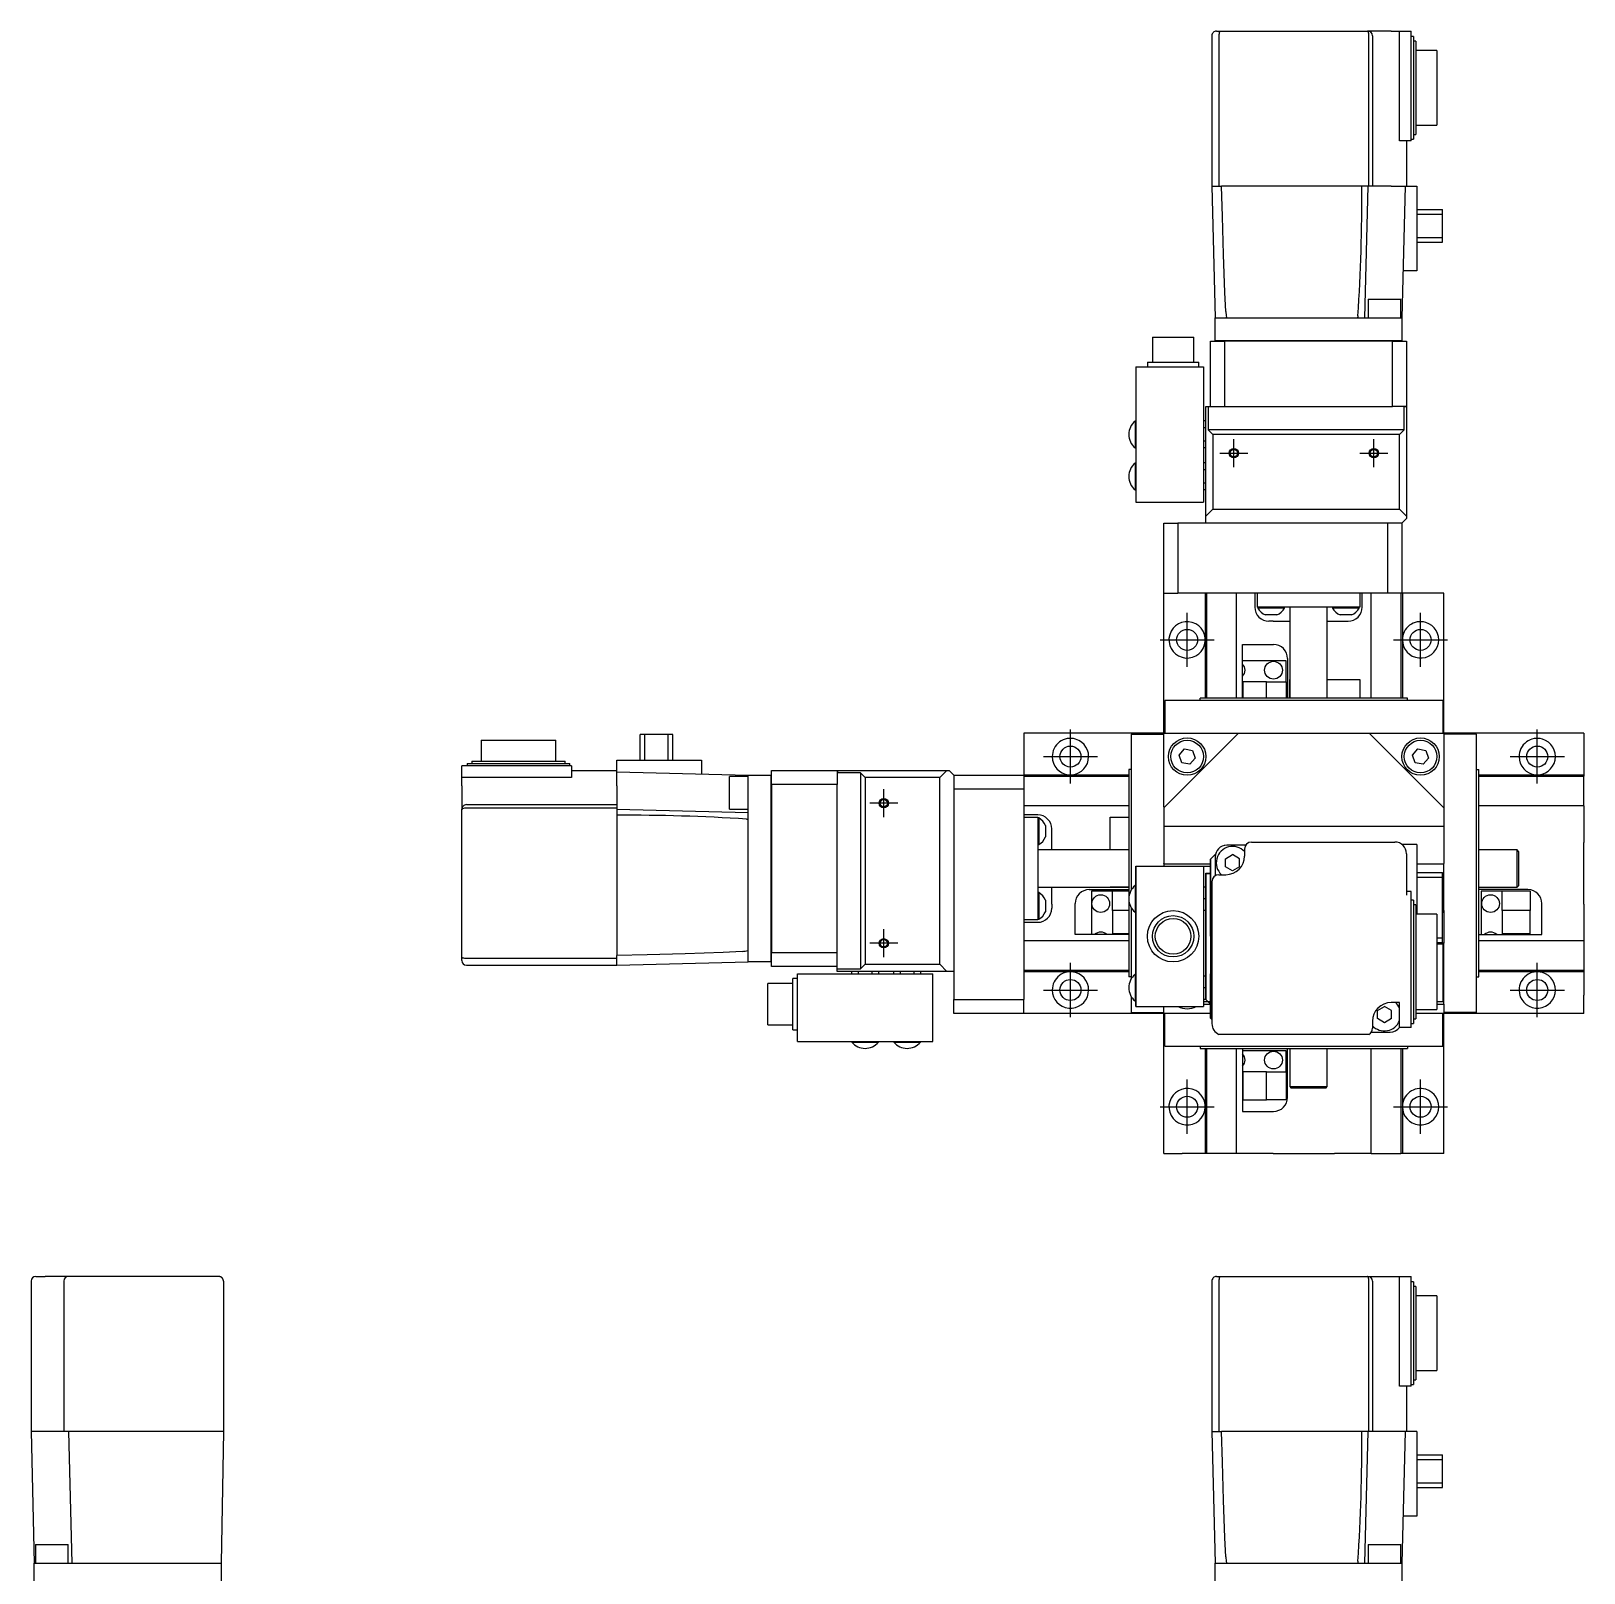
# Model space of a CAD drawing. Extents: x 0 to 1031, y -8 to 855.
# Drawn here: x 173.7 to 506.3, y 525.1 to 855.4 of the extents above; entities that cross this region are included whole.
import ezdxf

# ---------------------------------------------------------------- set-up
doc = ezdxf.new("R2010")
doc.units = 0
doc.header["$LTSCALE"] = 0.5
doc.linetypes.add('CENTER', pattern=[50.8, 31.75, -6.35, 6.35, -6.35])
for name, color, linetype in [('MSM_CENTER', 1, 'CENTER'), ('MSM_CONTINUOUS', 7, 'CONTINUOUS'), ('MSM_NARROW', 5, 'CONTINUOUS')]:
    doc.layers.add(name, color=color, linetype=linetype)

msp = doc.modelspace()

# ---------------------------------------------------------------- linework, layer by layer
at = {"layer": 'MSM_CENTER'}
for p, q in [((431.347967, 761.969823), (431.347967, 767.969823)), ((461.347967, 761.969823), (461.347967, 767.969823)), ((428.347967, 764.969823), (434.347967, 764.969823)), ((458.347967, 764.969823), (464.347967, 764.969823)), ((421.347965, 719.169821), (421.347965, 730.769821)), ((471.347965, 719.169821), (471.347965, 730.769821)), ((415.547965, 724.969821), (427.147965, 724.969821)), ((465.547965, 724.969821), (477.147965, 724.969821)), ((396.347972, 694.169819), (396.347972, 705.769819)), ((496.347972, 694.169814), (496.347972, 705.769814)), ((390.547972, 699.969819), (402.147972, 699.969819)), ((490.547972, 699.969814), (502.147972, 699.969814)), ((356.347971, 686.969821), (356.347971, 692.969821)), ((359.347971, 689.969821), (353.347971, 689.969821)), ((356.347971, 656.969821), (356.347971, 662.969821)), ((359.347971, 659.969821), (353.347971, 659.969821)), ((396.34797, 644.169819), (396.34797, 655.769819)), ((496.34797, 644.169814), (496.34797, 655.769814)), ((390.54797, 649.969819), (402.14797, 649.969819)), ((490.54797, 649.969814), (502.14797, 649.969814)), ((421.34796, 619.169821), (421.34796, 630.769821)), ((471.34796, 619.169821), (471.34796, 630.769821)), ((415.54796, 624.969821), (427.14796, 624.969821)), ((465.54796, 624.969821), (477.14796, 624.969821))]:
    msp.add_line(p, q, dxfattribs=at)
at = {"layer": 'MSM_CONTINUOUS'}
for p, q in [((427.647971, 855.369823), (428.399639, 855.369823)), ((428.265485, 855.206987), (428.308328, 855.301807)), ((428.308328, 855.301807), (428.389464, 855.369088)), ((428.389464, 855.369088), (428.399639, 855.369823)), ((428.399639, 855.369823), (459.947971, 855.369822)), ((459.947971, 855.369822), (460.047971, 855.369822)), ((460.038757, 855.349171), (459.947971, 855.369822)), ((460.12023, 855.277945), (460.038757, 855.349171)), ((465.047971, 855.369821), (460.047971, 855.369822)), ((460.176205, 855.179629), (460.12023, 855.277945)), ((465.047971, 855.369821), (469.347971, 855.369821)), ((466.847971, 853.721403), (466.847971, 855.369821)), ((469.347971, 853.721402), (469.347971, 855.369821)), ((426.647971, 854.369823), (426.647969, 822.169823)), ((428.168175, 854.369823), (428.168173, 822.169823)), ((460.296301, 822.169822), (460.296302, 854.369822)), ((461.047971, 854.369822), (461.047969, 822.169822)), ((466.84797, 841.457027), (466.847971, 853.721403)), ((469.34797, 841.457027), (469.347971, 853.721402)), ((469.847971, 854.221162), (469.347971, 854.221162)), ((469.847971, 854.221162), (469.847971, 850.100115)), ((470.347971, 853.221162), (469.847971, 853.221162)), ((470.347971, 853.221162), (470.347971, 849.924325)), ((469.847971, 850.100115), (469.84797, 840.748053)), ((470.347971, 849.924325), (470.34797, 840.572263)), ((474.847971, 851.221162), (470.347971, 851.221162)), ((474.847971, 849.572743), (474.84797, 840.220681)), ((474.847971, 851.221162), (474.847971, 849.572743)), ((466.84797, 831.869821), (466.84797, 841.457027)), ((469.34797, 831.869821), (469.34797, 841.457027)), ((469.84797, 840.748053), (469.84797, 832.232241)), ((470.34797, 840.572263), (470.34797, 833.232241)), ((474.84797, 840.220681), (474.84797, 835.23224)), ((470.34797, 835.232241), (474.84797, 835.23224)), ((469.34797, 831.869821), (466.84797, 831.869821)), ((468.34797, 831.869821), (468.347969, 822.169821)), ((469.34797, 832.232241), (469.84797, 832.232241)), ((469.84797, 833.232241), (470.34797, 833.232241)), ((426.647969, 822.169823), (427.347968, 793.969823)), ((426.647969, 822.169823), (428.734417, 822.169823)), ((458.764485, 822.169822), (428.734417, 822.169823)), ((428.894429, 815.620837), (428.734417, 822.169823)), ((461.047969, 822.169822), (458.764485, 822.169822)), ((460.047969, 822.169822), (459.347968, 793.969822)), ((465.047969, 822.169821), (461.047969, 822.169822)), ((465.047969, 822.169821), (470.547969, 822.169821)), ((468.047969, 822.169821), (467.347968, 793.969821)), ((470.547969, 822.169821), (470.547969, 804.019821)), ((429.116853, 807.488271), (428.894429, 815.620837)), ((470.547969, 817.169821), (476.047969, 817.169821)), ((470.547969, 816.169821), (476.047969, 816.169821)), ((476.047969, 810.169821), (476.047969, 817.169821)), ((470.547969, 811.169821), (476.047969, 811.169821)), ((470.547969, 810.169821), (476.047969, 810.169821)), ((429.400926, 799.358374), (429.116853, 807.488271)), ((470.547969, 804.019821), (467.597437, 804.019821)), ((429.629882, 795.296088), (429.400926, 799.358374)), ((460.111424, 797.969822), (467.111424, 797.969821)), ((460.111424, 797.969822), (460.111424, 793.969822)), ((467.111424, 793.969821), (467.111424, 797.969821)), ((427.347968, 793.969823), (429.847968, 793.969823)), ((427.347968, 789.069823), (427.347968, 793.969823)), ((429.847968, 793.969823), (429.790057, 794.064322)), ((429.847968, 793.969823), (457.847968, 793.969822)), ((457.867326, 793.98743), (457.847968, 793.969822)), ((457.847968, 793.969822), (464.847968, 793.969821)), ((457.897376, 794.084371), (457.867326, 793.98743)), ((457.923101, 794.234146), (457.897376, 794.084371)), ((457.940297, 794.368226), (457.923101, 794.234146)), ((464.847968, 793.969821), (467.347968, 793.969821)), ((467.347968, 793.969821), (467.347968, 789.069821)), ((413.922968, 789.769824), (422.772968, 789.769823)), ((413.922968, 789.769824), (413.922968, 784.469824)), ((422.772968, 784.469823), (422.772968, 789.769823)), ((426.347967, 774.969823), (426.347968, 788.969823)), ((426.347968, 788.969823), (429.347968, 788.969823)), ((427.347968, 789.069823), (429.847968, 789.069823)), ((427.347968, 789.069823), (427.447968, 788.969823)), ((429.347968, 788.969823), (429.347967, 774.969823)), ((465.347968, 788.969821), (429.347968, 788.969823)), ((429.847968, 789.069823), (464.847968, 789.069821)), ((464.847968, 789.069821), (467.347968, 789.069821)), ((465.347967, 774.969821), (465.347968, 788.969821)), ((465.347968, 788.969821), (468.347968, 788.969821)), ((467.247968, 788.969821), (467.347968, 789.069821)), ((468.347968, 788.969821), (468.347967, 774.969821)), ((410.347968, 783.469824), (410.347966, 754.469824)), ((410.347968, 783.469824), (424.847968, 783.469823)), ((412.847968, 784.469824), (423.847968, 784.469823)), ((412.847968, 784.469824), (412.847968, 783.469824)), ((423.847968, 783.469823), (423.847968, 784.469823)), ((424.847968, 783.469823), (424.847966, 754.469823)), ((410.188412, 771.819824), (410.188412, 766.119824)), ((410.347967, 771.819824), (410.188412, 771.819824)), ((425.347967, 771.856575), (424.847967, 771.856575)), ((425.347967, 761.413199), (425.347967, 774.969823)), ((425.347967, 774.969823), (429.347967, 774.969823)), ((425.847967, 774.969823), (425.847967, 769.969823)), ((429.347967, 774.969823), (465.347967, 774.969821)), ((468.347967, 774.969821), (465.347967, 774.969821)), ((467.847967, 774.869821), (467.706546, 774.969821)), ((467.847967, 769.969821), (467.847967, 774.869821)), ((468.347967, 774.869821), (467.847967, 774.869821)), ((468.247967, 774.969821), (468.347967, 774.869821)), ((468.347967, 774.869821), (468.347966, 751.469821)), ((425.347967, 770.413199), (424.847967, 770.413199)), ((425.847967, 769.969823), (426.847967, 768.969823)), ((467.847967, 769.969821), (425.847967, 769.969823)), ((426.847967, 768.969823), (426.847966, 752.969823)), ((466.847967, 768.969821), (426.847967, 768.969823)), ((466.847966, 752.969821), (466.847967, 768.969821)), ((466.847967, 768.969821), (467.847967, 769.969821)), ((410.188412, 766.119824), (410.347967, 766.119824)), ((425.347967, 767.526448), (424.847967, 767.526448)), ((425.347967, 766.083072), (424.847967, 766.083072)), ((410.188412, 762.819824), (410.188411, 757.119824)), ((410.347967, 762.819824), (410.188412, 762.819824)), ((425.347967, 762.856575), (424.847967, 762.856575)), ((425.347966, 758.526448), (424.847966, 758.526448)), ((425.347967, 761.413199), (424.847967, 761.413199)), ((425.347966, 758.526448), (425.347967, 761.413199)), ((425.347966, 749.969823), (425.347966, 758.526448)), ((410.188411, 757.119824), (410.347966, 757.119824)), ((425.347966, 757.083072), (424.847966, 757.083072)), ((410.347966, 754.469824), (424.847966, 754.469823)), ((425.347966, 751.469823), (426.847966, 752.969823)), ((426.847966, 752.969823), (466.847966, 752.969821)), ((466.847966, 752.969821), (468.347966, 751.469821)), ((416.347965, 734.969824), (416.347966, 749.969824)), ((416.347966, 749.969824), (419.347966, 749.969824)), ((419.347966, 749.969824), (419.347965, 734.969824)), ((425.347966, 749.969823), (419.347966, 749.969824)), ((467.347966, 749.969821), (425.347966, 749.969823)), ((464.347965, 734.969821), (464.347966, 749.969821)), ((467.347966, 749.969821), (467.347965, 734.969821)), ((467.347966, 749.969821), (468.347966, 750.969821)), ((468.347966, 751.469821), (468.347966, 750.969821)), ((416.347964, 704.969818), (416.347965, 734.969824)), ((416.347965, 734.969824), (419.347965, 734.969824)), ((464.347965, 734.969821), (419.347965, 734.969824)), ((425.247964, 712.469823), (425.247965, 734.969823)), ((425.547964, 712.469823), (425.547965, 734.969823)), ((431.900862, 712.469823), (431.900863, 734.969823)), ((435.847965, 734.969823), (435.847965, 731.969823)), ((436.347965, 734.969823), (436.347965, 731.969823)), ((458.347965, 731.969822), (436.347965, 731.969823)), ((436.497965, 731.969823), (436.497965, 731.769823)), ((442.197965, 731.769822), (442.197965, 731.969822)), ((443.347965, 731.969822), (443.347964, 712.469822)), ((451.347964, 712.469822), (451.347965, 731.969822)), ((452.497965, 731.969822), (452.497965, 731.769822)), ((458.197965, 731.769822), (458.197965, 731.969822)), ((458.347965, 734.969822), (458.347965, 731.969822)), ((458.847965, 731.969822), (458.847965, 734.969822)), ((460.795066, 712.469822), (460.795067, 734.969822)), ((476.347965, 734.969821), (464.347965, 734.969821)), ((467.147965, 734.969821), (467.147964, 712.469821)), ((467.447965, 734.969821), (467.447964, 712.469821)), ((476.347964, 704.969815), (476.347965, 734.969821)), ((442.197965, 731.769822), (436.497965, 731.769823)), ((440.568643, 730.319823), (438.127287, 730.319823)), ((439.756693, 728.969823), (438.847965, 728.969823)), ((439.756693, 728.969823), (443.347965, 728.969822)), ((451.347965, 728.969822), (455.847965, 728.969822)), ((458.197965, 731.769822), (452.497965, 731.769822)), ((456.568643, 730.319822), (454.127287, 730.319822)), ((433.223315, 723.969823), (439.847965, 723.969823)), ((433.223315, 712.469823), (433.223315, 723.969823)), ((442.547965, 720.469822), (433.223315, 720.469823)), ((442.547964, 715.969822), (442.547965, 720.469822)), ((442.847965, 720.969822), (442.847964, 712.469822)), ((438.347964, 715.969823), (433.223315, 715.969823)), ((433.347964, 712.469823), (433.347964, 715.969823)), ((438.347964, 712.469823), (438.347964, 715.969823)), ((438.347964, 715.969823), (442.547964, 715.969822)), ((442.547964, 715.969822), (442.547964, 712.469822)), ((443.347964, 712.469822), (443.347964, 716.469822)), ((451.347964, 716.469822), (458.347964, 716.469822)), ((458.347964, 716.469822), (458.347964, 712.469822)), ((476.147964, 711.969821), (416.547964, 711.969824)), ((416.547964, 711.969824), (416.547964, 704.969824)), ((468.547964, 712.469821), (424.147964, 712.469823)), ((424.147964, 711.969823), (424.147964, 712.469823)), ((468.547964, 711.969821), (468.547964, 712.469821)), ((476.147964, 711.969821), (476.147964, 704.969821)), ((270.096631, 703.469825), (283.417548, 703.469825)), ((270.096631, 703.469825), (270.096631, 698.969825)), ((283.417548, 703.469825), (286.054408, 703.469824)), ((286.054408, 703.469824), (286.085553, 703.469824)), ((286.085552, 698.969824), (286.085553, 703.469824)), ((304.147972, 699.169824), (304.147972, 704.669824)), ((305.147972, 704.669824), (304.147972, 704.669824)), ((305.147972, 699.169824), (305.147972, 704.669824)), ((310.147972, 704.669823), (305.147972, 704.669824)), ((310.147972, 699.169823), (310.147972, 704.669823)), ((311.147972, 704.669823), (310.147972, 704.669823)), ((311.147972, 699.169823), (311.147972, 704.669823)), ((386.347972, 704.96982), (386.347972, 692.96982)), ((416.347972, 704.969818), (386.347972, 704.96982)), ((409.347972, 704.769819), (409.347971, 671.327248)), ((409.347972, 704.769819), (416.347972, 704.769818)), ((416.347963, 689.169824), (416.347964, 704.969824)), ((416.347963, 688.969824), (432.347964, 704.969823)), ((416.347964, 704.969824), (432.347964, 704.969823)), ((432.347964, 704.969823), (460.347964, 704.969822)), ((460.347964, 704.969822), (476.347963, 688.969821)), ((460.347964, 704.969822), (476.347964, 704.969821)), ((476.347964, 704.969821), (476.347963, 689.069821)), ((506.347972, 704.969814), (476.347964, 704.969815)), ((483.347972, 704.769815), (476.347972, 704.769815)), ((483.347969, 645.169815), (483.347972, 704.769815)), ((506.347972, 704.969814), (506.347972, 695.769814)), ((268.096631, 698.969825), (280.74553, 698.969825)), ((268.096631, 698.969825), (268.096631, 698.469825)), ((280.74553, 698.969825), (285.386403, 698.969824)), ((285.386403, 698.969824), (288.085552, 698.969824)), ((288.085552, 698.469824), (288.085552, 698.969824)), ((299.147972, 693.669824), (299.147972, 699.169824)), ((299.147972, 699.169824), (300.147972, 699.169824)), ((300.147972, 699.169824), (316.297972, 699.169823)), ((316.297972, 699.169823), (317.297972, 699.169823)), ((317.297972, 699.169823), (317.297972, 696.219291)), ((419.647821, 700.300754), (420.784489, 701.607654)), ((420.211296, 698.662921), (419.647821, 700.300754)), ((421.911438, 698.331988), (420.211296, 698.662921)), ((420.784489, 701.607654), (422.484631, 701.276721)), ((423.048106, 699.638888), (421.911438, 698.331988)), ((422.484631, 701.276721), (423.048106, 699.638888)), ((469.647821, 700.300754), (470.784489, 701.607654)), ((470.211296, 698.662921), (469.647821, 700.300754)), ((471.911438, 698.331988), (470.211296, 698.662921)), ((470.784489, 701.607654), (472.484631, 701.276721)), ((473.048106, 699.638888), (471.911438, 698.331988)), ((472.484631, 701.276721), (473.048106, 699.638888)), ((280.036557, 697.969825), (265.947972, 697.969825)), ((265.947972, 693.669825), (265.947972, 697.969825)), ((280.036557, 695.469825), (265.947972, 695.469825)), ((267.096631, 698.469825), (280.56974, 698.469825)), ((267.096631, 698.469825), (267.096631, 697.969825)), ((286.447972, 697.969824), (280.036557, 697.969825)), ((286.447972, 695.469824), (280.036557, 695.469825)), ((280.56974, 698.469825), (286.370831, 698.469824)), ((286.370831, 698.469824), (289.085552, 698.469824)), ((289.447972, 697.969824), (286.447972, 697.969824)), ((289.447972, 695.469824), (286.447972, 695.469824)), ((289.085552, 697.969824), (289.085552, 698.469824)), ((289.447972, 697.969824), (289.447972, 695.469824)), ((289.447972, 696.969824), (299.147972, 696.969824)), ((299.147972, 696.669824), (327.347972, 695.969822)), ((323.347971, 688.733279), (323.347972, 695.733279)), ((327.347972, 695.733278), (323.347972, 695.733279)), ((327.347972, 695.969822), (332.247972, 695.969822)), ((327.347972, 693.469822), (327.347972, 695.969822)), ((332.247972, 693.469822), (332.247972, 695.969822)), ((332.347972, 695.869822), (332.247972, 695.969822)), ((332.347972, 693.969822), (332.347972, 696.969822)), ((332.347972, 696.969822), (346.347972, 696.969822)), ((346.347972, 696.969822), (346.347972, 693.969822)), ((346.347972, 696.869822), (346.447972, 696.969822)), ((346.447972, 696.469822), (346.347972, 696.3284)), ((346.447972, 696.969822), (346.447972, 696.469822)), ((346.447972, 696.969822), (369.847972, 696.96982)), ((351.347972, 696.469821), (346.447972, 696.469822)), ((351.347972, 696.469821), (351.34797, 654.469821)), ((352.347972, 695.469821), (351.347972, 696.469821)), ((352.347972, 695.469821), (352.34797, 655.469821)), ((368.347972, 695.469821), (352.347972, 695.469821)), ((368.34797, 655.469821), (368.347972, 695.469821)), ((368.347972, 695.469821), (369.847972, 696.96982)), ((369.847972, 696.96982), (370.347972, 696.96982)), ((371.347972, 695.96982), (370.347972, 696.96982)), ((371.347972, 695.96982), (371.34797, 653.96982)), ((371.347972, 695.96982), (386.347972, 695.96982)), ((386.347972, 696.06982), (408.847972, 696.069819)), ((386.347972, 695.76982), (408.847972, 695.769819)), ((408.847972, 697.169819), (408.84797, 669.469824)), ((409.347972, 697.169819), (408.847972, 697.169819)), ((483.347972, 697.169815), (483.847972, 697.169815)), ((483.84797, 652.769815), (483.847972, 697.169815)), ((483.847972, 696.069815), (506.347972, 696.069814)), ((483.847972, 695.769815), (506.347972, 695.769814)), ((506.347971, 689.416916), (506.347972, 695.769814)), ((265.947972, 693.669825), (265.947971, 688.669825)), ((299.147972, 693.669824), (299.147971, 689.669824)), ((327.347971, 686.469822), (327.347972, 693.469822)), ((332.24797, 658.469822), (332.247972, 693.469822)), ((332.347972, 693.969822), (332.34797, 657.969822)), ((346.347972, 693.969822), (332.347972, 693.969822)), ((346.34797, 657.969822), (346.347972, 693.969822)), ((386.347972, 692.96982), (371.347972, 692.96982)), ((386.347972, 692.96982), (386.347969, 647.96982)), ((265.947971, 688.569825), (265.947971, 688.669825)), ((265.968622, 688.660611), (265.947971, 688.569825)), ((266.039848, 688.742085), (265.968622, 688.660611)), ((266.138164, 688.79806), (266.039848, 688.742085)), ((266.947971, 689.669825), (299.147971, 689.669824)), ((299.147971, 688.918155), (266.947971, 688.918157)), ((299.147971, 689.669824), (299.147971, 687.386339)), ((299.147971, 688.669824), (327.347971, 687.969822)), ((323.347971, 688.733279), (327.347971, 688.733278)), ((408.847971, 689.416921), (386.347971, 689.416922)), ((416.347963, 689.169824), (416.347963, 677.069824)), ((416.347963, 689.169824), (416.447963, 689.169824)), ((416.447963, 689.169824), (416.447963, 689.069824)), ((476.347963, 689.069821), (476.247963, 689.069821)), ((476.347963, 689.069821), (476.347963, 677.069821)), ((506.347971, 689.416916), (483.847971, 689.416917)), ((506.347971, 689.416916), (506.347971, 681.561086)), ((265.94797, 657.021494), (265.947971, 688.569825)), ((299.147971, 687.386339), (299.14797, 657.356271)), ((326.949567, 686.562151), (327.083647, 686.544956)), ((327.083647, 686.544956), (327.233422, 686.519231)), ((327.233422, 686.519231), (327.330363, 686.489181)), ((327.330363, 686.489181), (327.347971, 686.469822)), ((327.34797, 658.469822), (327.347971, 686.469822)), ((389.347971, 687.46982), (386.347971, 687.46982)), ((386.347971, 686.96982), (389.347971, 686.96982)), ((389.347971, 686.96982), (389.34797, 664.96982)), ((389.547971, 686.81982), (389.347971, 686.81982)), ((389.547971, 686.81982), (389.547971, 681.11982)), ((404.847971, 679.969819), (404.847971, 686.969819)), ((404.847971, 686.969819), (408.847971, 686.969819)), ((390.997971, 685.190498), (390.997971, 682.749141)), ((392.347971, 679.969819), (392.347971, 684.469819)), ((476.347963, 684.969821), (416.347963, 684.969824)), ((389.347971, 681.11982), (389.547971, 681.11982)), ((408.847971, 679.969819), (389.347971, 679.96982)), ((426.347967, 677.969824), (427.412554, 679.03441)), ((427.412553, 679.034409), (426.347968, 677.969824)), ((429.283381, 680.905238), (429.347967, 680.969824)), ((429.347968, 680.969824), (429.283382, 680.905238)), ((429.584512, 678.099305), (431.084512, 678.96533)), ((433.879112, 680.969824), (429.847968, 680.969824)), ((432.584512, 678.099305), (431.084512, 678.96533)), ((433.647969, 680.169824), (433.647969, 678.669824)), ((435.147971, 681.669824), (465.847971, 681.669824)), ((470.547969, 681.169824), (467.347971, 681.169824)), ((468.347971, 679.169824), (468.347971, 670.305892)), ((470.547969, 681.169824), (470.547969, 666.233175)), ((492.047971, 679.969815), (483.847971, 679.969815)), ((492.047971, 671.969815), (492.047971, 679.969815)), ((492.347971, 679.669815), (492.047971, 679.969815)), ((492.347971, 679.669815), (492.347971, 672.269815)), ((506.34797, 668.378542), (506.347971, 681.561086)), ((410.347966, 646.469824), (410.347966, 676.469824)), ((410.347968, 676.469824), (410.347968, 646.469824)), ((410.347968, 676.469824), (426.347967, 676.469824)), ((416.34796, 676.969824), (416.34796, 676.469824)), ((416.347962, 676.969824), (416.347963, 677.069824)), ((416.347963, 677.069824), (416.447962, 676.969824)), ((416.347965, 676.969824), (416.347965, 676.469824)), ((416.447962, 676.969824), (416.347965, 676.969824)), ((416.447962, 676.969824), (426.347967, 676.969823)), ((424.847968, 676.469824), (424.847968, 646.469824)), ((426.347967, 677.969824), (426.347967, 643.969824)), ((426.347968, 661.469824), (426.347968, 677.969824)), ((427.347968, 678.469824), (427.347968, 674.43868)), ((429.584512, 676.367254), (429.584512, 678.099305)), ((431.084512, 675.501229), (429.584512, 676.367254)), ((432.584512, 676.367254), (431.084512, 675.501229)), ((432.584512, 676.367254), (432.584512, 678.099305)), ((470.547969, 676.969821), (476.247962, 676.969821)), ((476.247962, 676.969821), (476.347963, 677.069821)), ((476.347965, 676.969824), (476.247965, 676.969824)), ((476.347962, 676.969824), (476.347963, 677.069821)), ((476.347965, 666.969824), (476.347965, 676.969824)), ((389.347971, 671.96982), (408.847971, 671.969819)), ((392.34797, 668.378547), (392.347971, 671.969819)), ((408.847971, 671.969819), (404.847971, 671.969819)), ((410.188412, 672.319824), (410.188412, 666.619824)), ((410.347967, 672.319824), (410.188412, 672.319824)), ((410.347967, 666.619824), (410.347967, 672.319824)), ((425.347967, 671.969824), (424.847966, 671.969824)), ((425.347966, 674.969824), (425.347966, 647.969824)), ((425.347967, 674.969824), (426.347967, 674.969824)), ((425.347967, 647.969824), (425.347967, 674.969824)), ((426.347967, 674.869824), (425.347967, 674.869824)), ((426.647969, 673.169824), (426.647969, 642.769824)), ((428.147971, 674.669824), (429.647971, 674.669824)), ((470.547969, 675.169824), (476.047969, 675.169824)), ((470.547969, 674.169824), (476.047969, 674.169824)), ((476.047969, 660.169824), (476.047969, 675.169824)), ((483.847971, 671.969815), (492.047971, 671.969815)), ((492.047971, 671.969815), (492.347971, 672.269815)), ((389.547971, 670.81982), (389.347971, 670.81982)), ((389.547971, 670.81982), (389.54797, 665.11982)), ((390.99797, 669.190498), (390.99797, 666.749141)), ((400.347971, 671.469819), (408.847971, 671.469819)), ((400.847971, 671.169819), (400.84797, 661.845169)), ((408.847971, 671.169819), (400.847971, 671.169819)), ((405.34797, 666.969819), (405.347971, 671.169819)), ((408.84797, 669.469824), (408.84797, 652.769819)), ((425.347967, 669.469824), (424.847968, 669.469824)), ((469.347971, 671.069824), (468.347971, 671.069824)), ((469.347971, 644.175463), (469.347971, 671.069824)), ((469.847971, 669.233175), (469.347971, 669.233175)), ((469.847971, 669.233175), (469.847971, 644.544624)), ((494.347971, 671.469815), (483.847971, 671.469815)), ((484.347971, 671.169815), (484.34797, 661.845165)), ((494.847971, 671.169815), (484.347971, 671.169815)), ((488.84797, 666.969815), (488.847971, 671.169815)), ((494.847971, 671.169815), (494.84797, 666.969815)), ((392.34797, 668.378547), (392.34797, 667.469819)), ((397.34797, 661.84517), (397.34797, 668.469819)), ((405.34797, 666.969819), (405.34797, 661.845169)), ((408.84797, 666.969819), (405.34797, 666.969819)), ((409.34797, 667.612399), (409.34797, 652.327247)), ((410.188412, 666.619824), (410.347967, 666.619824)), ((425.347967, 666.969824), (424.847966, 666.969824)), ((470.347971, 668.233175), (469.847971, 668.233175)), ((470.347971, 668.233175), (470.347971, 645.529051)), ((474.847971, 666.233175), (470.347971, 666.233175)), ((474.847971, 666.233175), (474.847971, 647.497906)), ((476.047969, 666.969824), (476.347965, 666.969824)), ((476.247962, 666.469821), (476.247962, 666.969824)), ((476.347962, 666.469821), (476.247962, 666.469821)), ((476.347962, 666.969824), (476.347962, 659.969824)), ((488.84797, 666.969815), (488.84797, 661.845165)), ((494.84797, 666.969815), (488.84797, 666.969815)), ((494.84797, 661.845165), (494.84797, 666.969815)), ((497.34797, 661.845165), (497.34797, 668.469814)), ((506.34797, 668.378542), (506.34797, 653.869814)), ((389.34797, 664.96982), (386.34797, 664.96982)), ((386.34797, 664.46982), (389.34797, 664.46982)), ((389.34797, 665.11982), (389.54797, 665.11982)), ((408.84797, 661.969819), (405.34797, 661.969819)), ((494.84797, 661.969815), (488.84797, 661.969815)), ((408.84797, 660.522717), (386.34797, 660.522718)), ((408.84797, 661.845169), (397.34797, 661.84517)), ((426.647969, 661.469824), (426.347968, 661.469824)), ((474.847971, 661.169824), (476.047969, 661.169824)), ((474.847971, 660.169824), (476.047969, 660.169824)), ((476.347964, 659.969824), (474.847971, 659.969824)), ((474.847971, 659.869824), (476.147964, 659.869824)), ((476.147964, 659.869824), (476.147964, 647.469824)), ((476.347964, 646.969824), (476.347964, 659.969824)), ((483.84797, 661.845165), (497.34797, 661.845165)), ((506.34797, 660.522712), (483.84797, 660.522713)), ((265.94797, 656.269825), (265.94797, 657.021494)), ((265.948705, 657.011318), (265.94797, 657.021494)), ((266.015986, 656.930183), (265.948705, 657.011318)), ((266.110806, 656.88734), (266.015986, 656.930183)), ((266.94797, 656.790029), (299.14797, 656.790028)), ((305.696956, 657.516284), (299.14797, 657.356271)), ((299.14797, 655.269824), (299.14797, 657.356271)), ((299.14797, 655.269824), (327.34797, 655.969822)), ((313.829522, 657.738707), (305.696956, 657.516284)), ((321.959419, 658.022781), (313.829522, 657.738707)), ((326.021705, 658.251737), (321.959419, 658.022781)), ((327.34797, 658.469822), (327.253471, 658.411911)), ((327.34797, 655.969822), (327.34797, 658.469822)), ((332.24797, 655.969822), (327.34797, 655.969822)), ((332.24797, 655.969822), (332.24797, 658.469822)), ((332.24797, 655.969822), (332.34797, 656.069822)), ((332.34797, 654.969822), (332.34797, 657.969822)), ((332.34797, 657.969822), (346.34797, 657.969822)), ((346.34797, 653.969822), (346.34797, 657.969822)), ((351.34797, 654.469821), (352.34797, 655.469821)), ((352.34797, 655.469821), (368.34797, 655.469821)), ((369.84797, 653.96982), (368.34797, 655.469821)), ((266.94797, 655.269825), (299.14797, 655.269824)), ((346.34797, 654.969822), (332.34797, 654.969822)), ((336.847969, 641.469822), (336.84797, 652.469822)), ((337.84797, 652.469822), (336.84797, 652.469822)), ((337.847969, 638.969822), (337.84797, 653.469822)), ((337.84797, 653.469822), (366.84797, 653.469821)), ((346.34797, 654.469822), (351.34797, 654.469821)), ((350.904594, 653.969821), (346.34797, 653.969822)), ((349.461218, 653.969821), (349.461218, 653.469821)), ((362.791345, 653.969821), (350.904594, 653.969821)), ((350.904594, 653.969821), (350.904594, 653.469821)), ((353.791345, 653.969821), (353.791345, 653.469821)), ((355.234721, 653.969821), (355.234721, 653.469821)), ((358.461218, 653.969821), (358.461218, 653.469821)), ((359.904594, 653.969821), (359.904594, 653.469821)), ((369.84797, 653.96982), (362.791345, 653.969821)), ((362.791345, 653.969821), (362.791345, 653.469821)), ((364.234721, 653.969821), (364.234721, 653.469821)), ((366.847969, 638.969821), (366.84797, 653.469821)), ((371.34797, 653.96982), (369.84797, 653.96982)), ((371.34797, 653.96982), (371.347969, 647.96982)), ((408.84797, 654.169819), (386.34797, 654.16982)), ((408.84797, 653.869819), (386.34797, 653.86982)), ((409.34797, 652.769819), (408.84797, 652.769819)), ((410.347967, 653.319824), (410.188412, 653.319824)), ((410.188412, 653.319824), (410.188412, 647.619824)), ((410.347967, 647.619824), (410.347967, 653.319824)), ((425.347967, 652.969824), (424.847966, 652.969824)), ((426.347968, 643.969824), (426.347968, 653.469824)), ((426.347968, 653.469824), (426.647969, 653.469824)), ((483.34797, 652.769815), (483.84797, 652.769815)), ((506.34797, 654.169814), (483.84797, 654.169815)), ((506.34797, 653.869814), (483.84797, 653.869815)), ((506.34797, 653.869814), (506.347969, 648.869814)), ((331.547969, 642.544822), (331.54797, 651.394822)), ((336.84797, 651.394822), (331.54797, 651.394822)), ((425.347967, 650.469824), (424.847968, 650.469824)), ((506.347969, 644.969814), (506.347969, 648.869814)), ((371.347969, 644.96982), (371.347969, 647.96982)), ((371.347969, 647.96982), (386.347969, 647.96982)), ((386.347969, 644.96982), (386.347969, 647.96982)), ((409.347969, 648.612401), (409.347969, 645.169819)), ((410.188412, 647.619824), (410.347967, 647.619824)), ((410.347968, 646.469824), (424.847968, 646.469824)), ((416.347961, 644.969824), (416.347961, 646.469824)), ((425.347967, 647.969824), (424.847966, 647.969824)), ((425.847966, 647.469824), (424.847966, 647.469824)), ((424.847968, 646.969824), (426.347966, 646.969824)), ((425.347966, 647.969824), (426.347966, 646.969824)), ((425.347967, 647.969824), (425.847967, 647.469824)), ((425.847967, 647.469824), (426.347967, 646.969823)), ((426.347967, 647.469824), (425.847967, 647.469824)), ((462.111424, 645.572393), (463.611424, 646.438419)), ((462.111424, 643.840342), (462.111424, 645.572393)), ((465.111424, 645.572393), (463.611424, 646.438419)), ((466.847971, 647.269824), (465.047971, 647.269824)), ((465.111424, 643.840342), (465.111424, 645.572393)), ((466.84797, 641.969824), (466.84797, 647.269824)), ((466.847971, 644.175463), (466.847971, 647.269824)), ((470.34797, 645.79675), (474.84797, 645.79675)), ((470.347971, 645.529051), (470.34797, 643.85904)), ((474.847971, 647.497906), (474.84797, 645.827895)), ((474.84797, 645.827895), (474.84797, 645.79675)), ((476.147964, 647.469824), (474.847971, 647.469824)), ((474.847971, 646.969824), (476.347964, 646.969824)), ((476.347961, 646.969824), (476.347961, 644.969821)), ((331.547969, 642.544822), (336.847969, 642.544822)), ((386.347969, 644.96982), (371.347969, 644.96982)), ((416.347969, 644.969818), (386.347969, 644.96982)), ((409.347969, 645.169819), (416.347969, 645.169818)), ((416.34796, 614.969824), (416.347961, 644.969818)), ((426.347967, 644.969823), (416.347961, 644.969824)), ((416.547961, 637.969824), (416.547961, 644.969824)), ((426.647969, 643.669821), (426.347967, 643.969824)), ((426.347968, 643.969824), (426.647969, 643.669822)), ((461.047971, 643.269824), (461.047971, 641.769824)), ((463.611424, 642.974317), (462.111424, 643.840342)), ((465.111424, 643.840342), (463.611424, 642.974317)), ((466.84797, 641.985396), (466.847971, 644.175463)), ((469.34797, 641.985396), (469.347971, 644.175463)), ((469.34797, 642.79675), (469.84797, 642.79675)), ((469.847971, 644.544624), (469.84797, 642.874612)), ((469.84797, 643.79675), (470.34797, 643.79675)), ((469.84797, 642.874612), (469.84797, 642.79675)), ((476.347961, 644.969821), (470.347961, 644.969821)), ((470.34797, 643.85904), (470.34797, 643.79675)), ((476.147961, 637.969821), (476.147961, 644.969821)), ((476.34796, 614.969821), (476.347961, 644.969815)), ((506.347969, 644.969814), (476.347961, 644.969815)), ((483.347969, 645.169815), (476.347969, 645.169815)), ((336.847969, 641.469822), (337.847969, 641.469822)), ((337.847969, 638.969822), (366.847969, 638.969821)), ((349.497969, 638.969821), (349.497969, 638.810266)), ((349.497969, 638.810266), (355.197969, 638.810266)), ((355.197969, 638.810266), (355.197969, 638.969821)), ((358.497969, 638.969821), (358.497969, 638.810266)), ((358.497969, 638.810266), (364.197969, 638.810266)), ((364.197969, 638.810266), (364.197969, 638.969821)), ((460.296302, 640.469824), (428.168175, 640.469824)), ((460.816829, 640.969824), (464.847968, 640.969824)), ((469.34797, 641.969824), (466.84797, 641.969824)), ((469.34797, 641.969824), (469.34797, 641.985396)), ((416.547961, 637.969824), (476.147961, 637.969821)), ((424.147961, 637.969823), (424.147961, 637.469823)), ((424.147961, 637.469823), (468.547961, 637.469821)), ((425.24796, 614.969823), (425.247961, 637.469823)), ((425.54796, 614.969823), (425.547961, 637.469823)), ((431.900858, 614.969823), (431.900859, 637.469823)), ((433.223311, 637.469823), (433.22331, 623.969823)), ((442.547961, 636.969822), (433.223311, 636.969823)), ((442.54796, 632.469822), (442.547961, 636.969822)), ((442.84796, 626.969822), (442.847961, 637.469822)), ((443.347961, 637.469822), (443.34796, 629.269822)), ((451.34796, 629.269822), (451.347961, 637.469822)), ((460.795061, 614.969822), (460.795063, 637.469822)), ((467.147961, 637.469821), (467.14796, 614.969821)), ((467.447961, 637.469821), (467.44796, 614.969821)), ((468.547961, 637.969821), (468.547961, 637.469821)), ((438.34796, 632.469823), (433.223311, 632.469823)), ((433.34796, 626.469823), (433.34796, 632.469823)), ((438.34796, 626.469823), (438.34796, 632.469823)), ((438.34796, 632.469823), (442.54796, 632.469822)), ((442.54796, 632.469822), (442.54796, 626.469822)), ((443.34796, 629.269822), (451.34796, 629.269822)), ((443.34796, 629.269822), (443.64796, 628.969822)), ((451.04796, 628.969822), (443.64796, 628.969822)), ((451.04796, 628.969822), (451.34796, 629.269822)), ((433.223311, 626.469823), (438.34796, 626.469823)), ((442.54796, 626.469822), (438.34796, 626.469823)), ((433.22331, 623.969823), (439.84796, 623.969823)), ((416.34796, 614.969824), (420.24796, 614.969824)), ((425.24796, 614.969823), (420.24796, 614.969824)), ((439.756687, 614.969823), (425.24796, 614.969823)), ((439.756687, 614.969823), (452.939232, 614.969822)), ((460.795061, 614.969822), (452.939232, 614.969822)), ((460.795061, 614.969822), (467.14796, 614.969821)), ((476.34796, 614.969821), (467.14796, 614.969821)), ((173.699999, 587.610098), (173.699999, 555.410098)), ((174.699999, 588.610098), (176.699999, 588.610098)), ((213.899999, 588.610099), (176.699999, 588.610099)), ((180.699999, 587.610099), (180.699999, 555.410099)), ((209.225504, 588.610097), (207.099999, 588.610097)), ((213.90865, 588.610061), (213.899999, 588.610099)), ((213.938344, 588.609363), (213.90865, 588.610061)), ((213.968001, 588.607784), (213.938344, 588.609363)), ((213.997534, 588.605331), (213.968001, 588.607784)), ((214.027005, 588.602001), (213.997534, 588.605331)), ((214.05629, 588.59781), (214.027005, 588.602001)), ((214.085462, 588.59275), (214.05629, 588.59781)), ((214.114412, 588.586842), (214.085462, 588.59275)), ((214.143174, 588.580081), (214.114412, 588.586842)), ((214.183489, 588.569074), (214.143174, 588.580081)), ((214.223291, 588.556398), (214.183489, 588.569074)), ((214.26246, 588.542098), (214.223291, 588.556398)), ((214.300983, 588.526184), (214.26246, 588.542098)), ((214.338722, 588.508721), (214.300983, 588.526184)), ((214.375687, 588.489713), (214.338722, 588.508721)), ((214.411767, 588.469222), (214.375687, 588.489713)), ((214.446951, 588.447263), (214.411767, 588.469222)), ((214.474323, 588.428726), (214.446951, 588.447263)), ((214.501094, 588.409276), (214.474323, 588.428726)), ((214.52712, 588.38902), (214.501094, 588.409276)), ((214.552487, 588.367897), (214.52712, 588.38902)), ((214.577162, 588.345932), (214.552487, 588.367897)), ((214.601119, 588.323142), (214.577162, 588.345932)), ((214.62423, 588.299656), (214.601119, 588.323142)), ((214.646574, 588.2754), (214.62423, 588.299656)), ((214.668096, 588.250432), (214.646574, 588.2754)), ((214.688779, 588.224775), (214.668096, 588.250432)), ((214.708698, 588.198321), (214.688779, 588.224775)), ((214.727745, 588.171201), (214.708698, 588.198321)), ((214.745817, 588.14357), (214.727745, 588.171201)), ((214.762979, 588.115337), (214.745817, 588.14357)), ((214.779204, 588.086542), (214.762979, 588.115337)), ((214.794479, 588.057207), (214.779204, 588.086542)), ((214.808721, 588.027501), (214.794479, 588.057207)), ((214.821984, 587.997324), (214.808721, 588.027501)), ((214.834235, 587.966753), (214.821984, 587.997324)), ((214.845467, 587.935815), (214.834235, 587.966753)), ((214.859628, 587.891367), (214.845467, 587.935815)), ((214.871682, 587.846386), (214.859628, 587.891367)), ((214.881759, 587.800225), (214.871682, 587.846386)), ((214.88963, 587.75373), (214.881759, 587.800225)), ((214.895383, 587.70607), (214.88963, 587.75373)), ((214.898837, 587.658294), (214.895383, 587.70607)), ((214.899999, 587.610099), (214.898837, 587.658294)), ((214.899999, 587.610099), (214.899999, 555.410099)), ((426.647971, 587.610099), (426.647969, 555.410099)), ((427.647971, 588.610099), (428.399639, 588.610099)), ((428.168175, 587.610099), (428.168173, 555.410099)), ((428.259386, 588.428983), (428.299159, 588.526087)), ((428.299159, 588.526087), (428.366432, 588.602001)), ((428.366432, 588.602001), (428.399639, 588.610099)), ((428.399639, 588.610099), (459.947971, 588.610097)), ((459.947971, 588.610097), (469.347971, 588.610097)), ((460.038758, 588.589446), (459.947971, 588.610097)), ((460.120303, 588.518125), (460.038758, 588.589446)), ((460.176102, 588.42014), (460.120303, 588.518125)), ((460.296301, 555.410097), (460.296302, 587.610097)), ((461.047971, 587.610097), (461.047969, 555.410097)), ((466.84797, 574.697302), (466.847971, 586.961678)), ((466.847971, 586.961678), (466.847971, 588.610097)), ((469.34797, 574.697302), (469.347971, 586.961678)), ((469.347971, 586.961678), (469.347971, 588.610097)), ((469.847971, 587.461438), (469.347971, 587.461438)), ((469.847971, 587.461438), (469.847971, 583.340391)), ((470.347971, 586.461438), (469.847971, 586.461438)), ((470.347971, 586.461438), (470.347971, 583.1646)), ((469.847971, 583.340391), (469.84797, 573.988329)), ((470.347971, 583.1646), (470.34797, 573.812538)), ((474.847971, 584.461437), (470.347971, 584.461438)), ((474.847971, 582.813019), (474.84797, 573.460957)), ((474.847971, 584.461437), (474.847971, 582.813019)), ((466.84797, 565.110097), (466.84797, 574.697302)), ((469.34797, 565.110097), (469.34797, 574.697302)), ((469.84797, 573.988329), (469.84797, 565.472516)), ((470.34797, 573.812538), (470.34797, 566.472516)), ((474.84797, 573.460957), (474.84797, 568.472516)), ((469.84797, 566.472516), (470.34797, 566.472516)), ((470.34797, 568.472516), (474.84797, 568.472516)), ((469.34797, 565.110097), (466.84797, 565.110097)), ((468.34797, 565.110097), (468.347969, 555.410097)), ((469.34797, 565.472516), (469.84797, 565.472516)), ((173.699999, 555.410098), (174.399999, 527.210097)), ((178.899999, 555.410098), (173.699999, 555.410098)), ((214.899999, 555.410099), (176.699999, 555.410099)), ((181.699999, 555.410099), (182.399999, 527.210099)), ((214.899999, 555.410099), (214.399999, 527.210097)), ((426.647969, 555.410099), (428.734417, 555.410099)), ((426.647969, 555.410099), (427.347968, 527.210099)), ((458.764485, 555.410097), (428.734417, 555.410099)), ((428.894429, 548.861113), (428.734417, 555.410099)), ((470.547969, 555.410097), (458.764485, 555.410097)), ((460.047969, 555.410097), (459.347968, 527.210097)), ((468.047969, 555.410097), (467.347968, 527.210097)), ((470.547969, 555.410097), (470.547969, 537.260097)), ((470.547969, 550.410097), (476.047969, 550.410096)), ((470.547969, 549.410097), (476.047969, 549.410096)), ((476.047969, 543.410096), (476.047969, 550.410096)), ((429.116853, 540.728547), (428.894429, 548.861113)), ((470.547969, 544.410097), (476.047969, 544.410096)), ((470.547969, 543.410097), (476.047969, 543.410096)), ((429.400926, 532.598649), (429.116853, 540.728547)), ((470.547969, 537.260097), (467.597437, 537.260097)), ((429.629882, 528.536363), (429.400926, 532.598649)), ((174.636543, 531.210099), (181.636543, 531.210099)), ((174.636543, 531.210099), (174.636543, 527.210099)), ((181.636543, 527.210099), (181.636543, 531.210099)), ((460.111424, 531.210097), (467.111424, 531.210097)), ((460.111424, 531.210097), (460.111424, 527.210097)), ((467.111424, 527.210097), (467.111424, 531.210097)), ((174.399999, 527.210099), (214.399999, 527.210099)), ((174.399999, 522.310099), (174.399999, 527.210099)), ((214.399999, 527.210099), (214.399999, 522.310099)), ((427.347968, 527.210099), (429.847968, 527.210099)), ((427.347968, 522.310099), (427.347968, 527.210099)), ((429.847968, 527.210099), (429.790057, 527.304598)), ((429.847968, 527.210099), (457.847968, 527.210097)), ((457.867326, 527.227706), (457.847968, 527.210097)), ((457.847968, 527.210097), (467.347968, 527.210097)), ((457.897376, 527.324646), (457.867326, 527.227706)), ((457.923101, 527.474421), (457.897376, 527.324646)), ((457.940297, 527.608501), (457.923101, 527.474421)), ((467.347968, 527.210097), (467.347968, 522.310097))]:
    msp.add_line(p, q, dxfattribs=at)
for centre, radius in [((431.347967, 764.969823), 0.7835), ((461.347967, 764.969823), 0.7835), ((421.347965, 724.969821), 2.25), ((471.347965, 724.969821), 2.25), ((439.847964, 718.469823), 1.9), ((396.347972, 699.969819), 2.25), ((421.347964, 699.969823), 4), ((421.347964, 699.969821), 3.5), ((471.347964, 699.969821), 4), ((471.347964, 699.969821), 3.5), ((496.347972, 699.969814), 2.25), ((356.347971, 689.969821), 0.7835), ((402.84797, 668.469819), 1.9), ((486.34797, 668.469815), 1.9), ((418.347968, 661.469824), 5.5), ((418.347968, 661.469824), 4.425), ((418.347968, 661.469824), 3.825), ((356.347971, 659.969821), 0.7835), ((396.34797, 649.969819), 2.25), ((496.34797, 649.969814), 2.25), ((439.84796, 634.969823), 1.9), ((421.34796, 624.969821), 2.25), ((471.34796, 624.969821), 2.25)]:
    msp.add_circle(centre, radius, dxfattribs=at)
for centre, radius, start, end in [((427.647971, 854.369823), 1, 89.999997, 179.999997), ((431.248054, 854.436063), 3.080591, 165.50756839, 181.23208221), ((460.047971, 854.369822), 1, 359.999997, 89.999997), ((457.945312, 854.434971), 2.351893, 358.41265444, 18.45867349), ((86.464957, 819.293757), 372.310637, 356.16127893, 0.44260903), ((437.713065, 795.720902), 8.094338, 183.00843191, 191.80954754), ((412.547967, 768.969824), 3.7, 129.621832, 230.378162), ((412.547966, 759.969824), 3.7, 129.621832, 230.378162), ((438.848081, 731.969939), 3.000116, 180.002217, 269.997777), ((455.84798, 731.969807), 2.999985, 269.999713, 0.000282), ((421.347965, 724.969821), 3.9, 253.617335, 253.6172867), ((439.347965, 733.331873), 3.25, 208.726603, 247.939011), ((439.347965, 733.331873), 3.25, 292.060983, 331.273392), ((455.347965, 733.331872), 3.25, 208.726603, 247.939011), ((455.347965, 733.331872), 3.25, 292.060983, 331.273392), ((471.347965, 724.969821), 3.9, 180, 73.61732414), ((471.347969, 724.969817), 3.900003, 73.617394, 179.999936), ((439.847965, 720.969823), 3, 359.999997, 89.999997), ((431.847964, 718.469823), 1.9, 316.374812, 43.625183), ((396.347972, 699.969819), 3.9, 180, 73.61732414), ((396.347976, 699.969815), 3.900003, 73.617394, 179.999936), ((496.347972, 699.969814), 3.9, 180, 73.61732414), ((496.347976, 699.96981), 3.900003, 73.617394, 179.999936), ((266.947971, 688.669825), 1, 89.999997, 179.999997), ((266.882822, 686.567167), 2.351893, 88.41265444, 108.45867349), ((302.024036, 315.086811), 372.310637, 86.16127893, 90.44260903), ((389.347986, 684.469834), 2.999985, 359.999713, 90.000282), ((387.985921, 683.96982), 3.25, 22.060983, 61.273392), ((387.985921, 683.96982), 3.25, 298.726603, 337.939011), ((429.847968, 678.469824), 2.5, 90, 180), ((431.084512, 677.23328), 3.5, 42.910653, 227.08930109), ((429.647969, 678.669824), 4, 270, 0), ((429.647971, 678.669824), 4, 270, 0), ((435.147969, 680.169824), 1.5, 90, 180), ((435.147971, 680.169824), 1.5, 90, 180), ((465.847971, 679.169824), 2.5, 0, 90), ((412.547967, 669.469824), 3.7, 129.621835, 230.37819342), ((428.147969, 673.169824), 1.5, 90, 180), ((428.147971, 673.169824), 1.5, 90, 180), ((387.98592, 667.96982), 3.25, 22.060983, 61.273392), ((400.34797, 668.469819), 3, 89.999997, 179.999997), ((494.34797, 668.469815), 3, 359.999997, 89.999997), ((389.347854, 667.469936), 3.000116, 270.002217, 359.997777), ((387.98592, 667.96982), 3.25, 298.726603, 337.939011), ((402.84797, 660.469819), 1.9, 46.374812, 133.625183), ((486.34797, 660.469815), 1.9, 46.374812, 133.625183), ((266.94797, 656.269825), 1, 179.999997, 269.999997), ((266.881734, 659.869908), 3.080591, 255.50750086, 271.23201468), ((325.596897, 666.334919), 8.094337, 273.00838617, 281.8095018), ((396.34797, 649.969819), 3.9, 180, 73.61732414), ((396.347974, 649.969815), 3.900003, 73.617394, 179.999936), ((412.547967, 650.469824), 3.7, 129.621835, 230.37819342), ((496.34797, 649.969814), 3.9, 180, 73.61732414), ((496.347974, 649.96981), 3.900003, 73.617394, 179.999936), ((421.347961, 649.969823), 4, 241.044969, 298.955031), ((465.047971, 643.269824), 4, 90, 180), ((463.611424, 644.706368), 3.5, 22.37266761, 47.08932093), ((429.147969, 642.769824), 2.5, 180, 246.926082), ((429.147971, 642.769824), 2.5, 180, 246.926082), ((463.611424, 644.706368), 3.5, 222.910653, 337.62731665), ((352.347969, 641.169821), 3.7, 219.621832, 320.378162), ((361.347969, 641.169821), 3.7, 219.621832, 320.378162), ((459.547971, 641.769824), 1.5, 299.926435, 0), ((464.847968, 643.469824), 2.5, 270, 323.130176), ((431.84796, 634.969823), 1.9, 316.374812, 43.625183), ((421.34796, 624.969821), 3.9, 253.617335, 253.6172867), ((471.34796, 624.969821), 3.9, 180, 73.61732414), ((471.347964, 624.969817), 3.900003, 73.617394, 179.999936), ((439.84796, 626.969823), 3, 269.999997, 359.999997), ((174.699999, 587.610098), 1, 90, 180), ((181.699999, 587.610099), 1, 90, 180), ((427.647971, 587.610099), 1, 89.999997, 179.999997), ((431.32105, 587.673439), 3.153511, 166.13776962, 181.15089972), ((460.047971, 587.610097), 1, 359.999997, 89.999997), ((457.947455, 587.675498), 2.349757, 358.40507933, 18.47566104), ((86.464957, 552.534032), 372.310637, 356.16127893, 0.44260903), ((437.713058, 528.961178), 8.094332, 183.00843786, 191.80955349)]:
    msp.add_arc(centre, radius, start, end, dxfattribs=at)
at = {"layer": 'MSM_NARROW'}
for centre in [(431.347967, 764.969823), (461.347967, 764.969823), (356.347971, 689.969821), (356.347971, 659.969821)]:
    msp.add_circle(centre, 1, dxfattribs=at)

doc.saveas('drawing.dxf')
